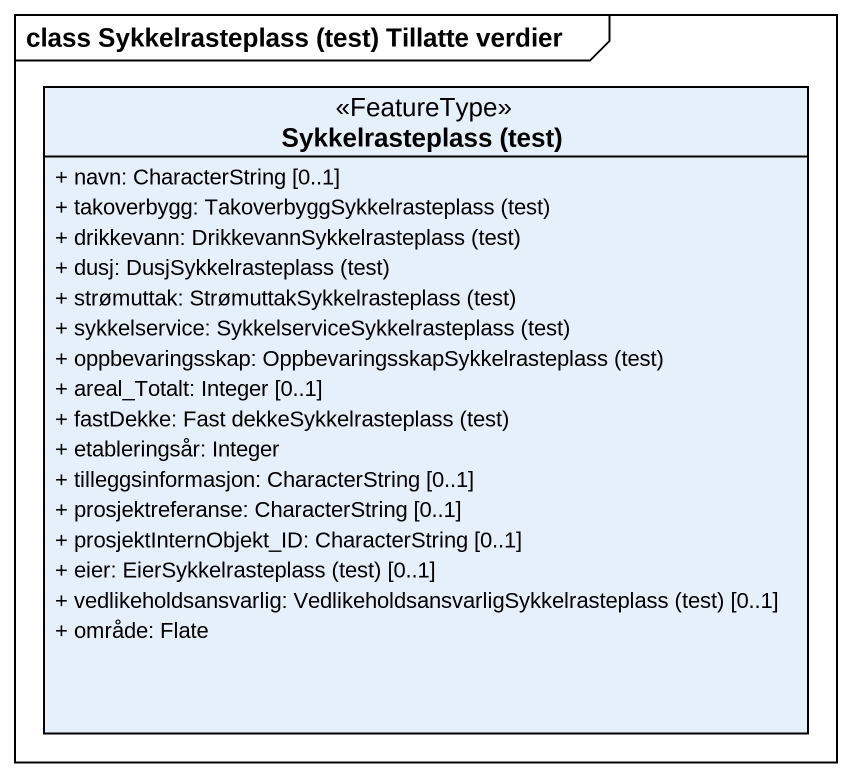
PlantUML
@startuml
mainframe class Sykkelrasteplass (test) Tillatte verdier
hide circle
hide empty members
skinparam classAttributeIconSize 0
class "Sykkelrasteplass (test)" as Sykkelrasteplass_test <<FeatureType>> {
  + navn: CharacterString [0..1]
  {field} + takoverbygg: TakoverbyggSykkelrasteplass (test)
  {field} + drikkevann: DrikkevannSykkelrasteplass (test)
  {field} + dusj: DusjSykkelrasteplass (test)
  {field} + strømuttak: StrømuttakSykkelrasteplass (test)
  {field} + sykkelservice: SykkelserviceSykkelrasteplass (test)
  {field} + oppbevaringsskap: OppbevaringsskapSykkelrasteplass (test)
  + areal_Totalt: Integer [0..1]
  {field} + fastDekke: Fast dekkeSykkelrasteplass (test)
  + etableringsår: Integer
  + tilleggsinformasjon: CharacterString [0..1]
  + prosjektreferanse: CharacterString [0..1]
  + prosjektInternObjekt_ID: CharacterString [0..1]
  {field} + eier: EierSykkelrasteplass (test) [0..1]
  {field} + vedlikeholdsansvarlig: VedlikeholdsansvarligSykkelrasteplass (test) [0..1]
  + område: Flate
}
@enduml
